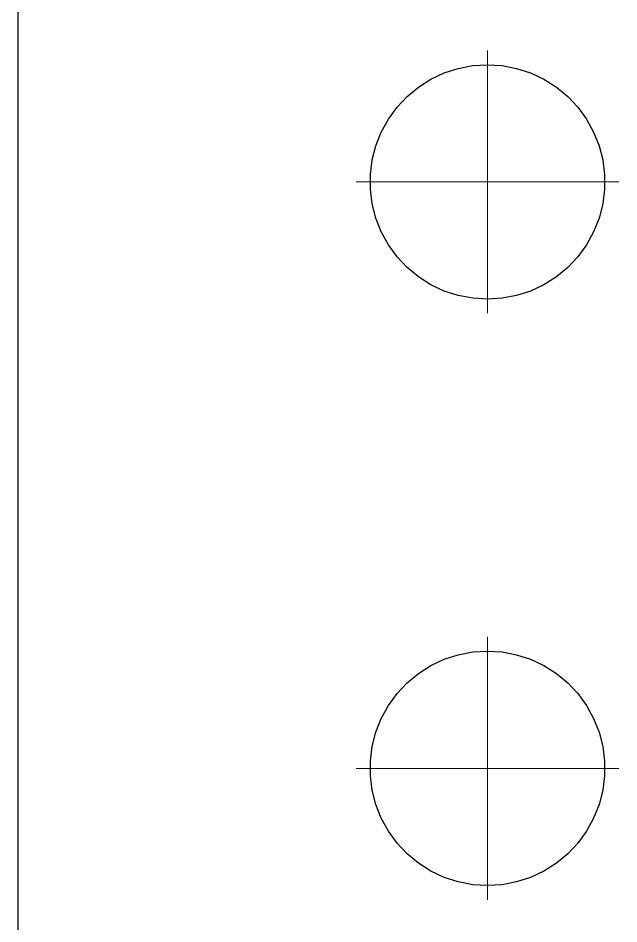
# Paper-space layout '01_三视图' of a CAD drawing. Header units: millimetres. Extents: x 8 to 451, y 8 to 289.
# Drawn here: x 149.75 to 156.15, y 163.34 to 173 of the extents above; entities that cross this region are included whole.
import ezdxf

# ---------------------------------------------------------------- set-up
doc = ezdxf.new("R2010")
doc.units = ezdxf.units.MM
doc.linetypes.add('WP_HIDDEN', pattern=[2.3, 1.5, -0.8])
for name, color, linetype, lineweight in [('ANNOTATIONS', 7, 'CONTINUOUS', 18), ('HIDDEN', 7, 'WP_HIDDEN', 13), ('VISIBLE', 7, 'CONTINUOUS', 25)]:
    doc.layers.add(name, color=color, linetype=linetype, lineweight=lineweight)

psp = doc.layouts.new('01_三视图')

# ---------------------------------------------------------------- linework, layer by layer
at = {"layer": 'ANNOTATIONS'}
for p, q in [((154.75, 169.85), (154.75, 172.65)), ((153.35, 171.25), (156.15, 171.25)), ((154.75, 163.6), (154.75, 166.4)), ((153.35, 165), (156.15, 165))]:
    psp.add_line(p, q, dxfattribs=at)
at = {"layer": 'HIDDEN'}
psp.add_lwpolyline([(149.75, 138.75), (149.75, 246.25)], dxfattribs=at)
at = {"layer": 'VISIBLE'}
for points in [[(149.75, 140.25), (149.75, 246.25)], [(154.75, 170), (154.5933, 170.0099), (154.4391, 170.0393), (154.2898, 170.0878), (154.1478, 170.1546), (154.0153, 170.2387), (153.8943, 170.3388), (153.7869, 170.4532), (153.6946, 170.5802), (153.619, 170.7178), (153.5612, 170.8637), (153.5221, 171.0158), (153.5025, 171.1715), (153.5025, 171.3285), (153.5221, 171.4842), (153.5612, 171.6363), (153.619, 171.7822), (153.6946, 171.9198), (153.7869, 172.0468), (153.8943, 172.1612), (154.0153, 172.2613), (154.1478, 172.3454), (154.2898, 172.4122), (154.4391, 172.4607), (154.5933, 172.4901), (154.75, 172.5), (154.9067, 172.4901), (155.0609, 172.4607), (155.2102, 172.4122), (155.3522, 172.3454), (155.4847, 172.2613), (155.6057, 172.1612), (155.7131, 172.0468), (155.8054, 171.9198), (155.881, 171.7822), (155.9388, 171.6363), (155.9779, 171.4842), (155.9975, 171.3285), (155.9975, 171.1715), (155.9779, 171.0158), (155.9388, 170.8637), (155.881, 170.7178), (155.8054, 170.5802), (155.7131, 170.4532), (155.6057, 170.3388), (155.4847, 170.2387), (155.3522, 170.1546), (155.2102, 170.0878), (155.0609, 170.0393), (154.9067, 170.0099), (154.75, 170)], [(154.75, 163.75), (154.5933, 163.7599), (154.4391, 163.7893), (154.2898, 163.8378), (154.1478, 163.9046), (154.0153, 163.9887), (153.8943, 164.0888), (153.7869, 164.2032), (153.6946, 164.3302), (153.619, 164.4678), (153.5612, 164.6137), (153.5221, 164.7658), (153.5025, 164.9215), (153.5025, 165.0785), (153.5221, 165.2342), (153.5612, 165.3863), (153.619, 165.5322), (153.6946, 165.6698), (153.7869, 165.7968), (153.8943, 165.9112), (154.0153, 166.0113), (154.1478, 166.0954), (154.2898, 166.1622), (154.4391, 166.2107), (154.5933, 166.2401), (154.75, 166.25), (154.9067, 166.2401), (155.0609, 166.2107), (155.2102, 166.1622), (155.3522, 166.0954), (155.4847, 166.0113), (155.6057, 165.9112), (155.7131, 165.7968), (155.8054, 165.6698), (155.881, 165.5322), (155.9388, 165.3863), (155.9779, 165.2342), (155.9975, 165.0785), (155.9975, 164.9215), (155.9779, 164.7658), (155.9388, 164.6137), (155.881, 164.4678), (155.8054, 164.3302), (155.7131, 164.2032), (155.6057, 164.0888), (155.4847, 163.9887), (155.3522, 163.9046), (155.2102, 163.8378), (155.0609, 163.7893), (154.9067, 163.7599), (154.75, 163.75)]]:
    psp.add_lwpolyline(points, dxfattribs=at)

doc.saveas('drawing.dxf')
